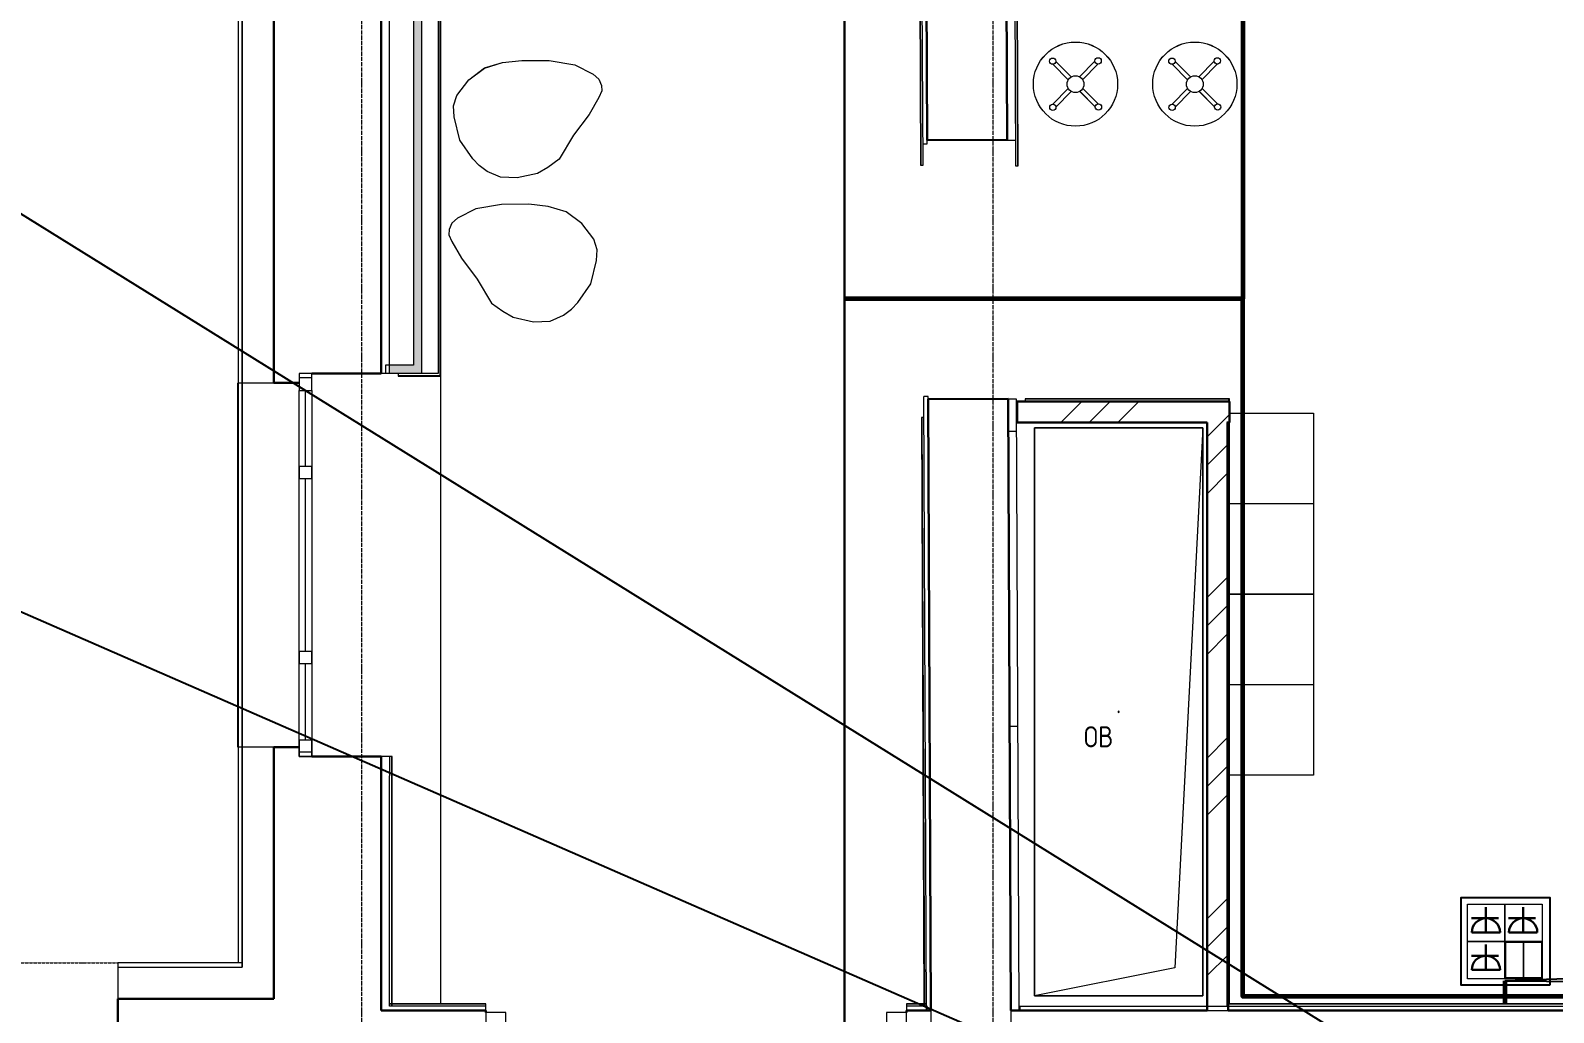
# Model space of a CAD drawing. Header units: millimetres. Extents: x -32 to 417638015, y -35 to 175284279.
# Drawn here: x 1081114 to 1088350, y 72354 to 77020 of the extents above; entities that cross this region are included whole.
import ezdxf
from ezdxf import colors
from ezdxf.entities.mleader import LeaderData, LeaderLine
from ezdxf.math import Vec2, Vec3

# ---------------------------------------------------------------- set-up
doc = ezdxf.new("R2010")
doc.units = ezdxf.units.MM
doc.linetypes.add('ADSK_Линия сетки', pattern=[25, 20, -2.5, 0, -2.5])
doc.linetypes.add('ADSK_Штрихпунктирная 2 точки_ш15 п1_5 п1_5 п1_5', pattern=[19.5, 15, -1.5, 0, -1.5, 0, -1.5])
for name, color, linetype, lineweight in [('_ Окна', 7, 'Continuous', 9), ('_ЭМ_В полу', 26, 'Кабель в трубе', 60), ('_ЭМ_гофра', 5, 'Continuous', 60), ('_ЭМ_ТХобщее_слой', 7, 'Continuous', 30), ('Аннотация', 7, 'Continuous', 18), ('Двери', 7, 'Continuous', 9), ('Обобщенные модели', 7, 'Continuous', 18), ('Окна', 7, 'Continuous', 9), ('Оси', 253, 'Continuous', 9), ('Перекрытие', 7, 'Continuous', 18), ('Стены внутренние', 7, 'Continuous', 18), ('Стены наружные', 7, 'Continuous', 18), ('Стены несущие', 7, 'Continuous', 30), ('Стены отделка', 7, 'Continuous', 30), ('Стены штриховка', 7, 'Continuous', 9), ('ТХ', 5, 'Continuous', 0), ('ШТРИХОВКА', 252, 'Continuous', 15), ('Электро', 250, 'Continuous', 25), ('ЭМ_Лоток 1_2', 162, 'Continuous', 30), ('ЭОМ_Кабель для СУП', 150, 'Continuous', 9)]:
    doc.layers.add(name, color=color, linetype=linetype, lineweight=lineweight)
for name, color, linetype in [('_ЭМ_Надписи', 7, 'Continuous'), ('ВНУТРЯНКА', 1, 'Continuous'), ('ЭОМ_Лотки рабочие', 5, 'Continuous')]:
    doc.layers.add(name, color=color, linetype=linetype)
doc.layers.add('PDF _ЭОМ _розетки', color=7, linetype='Continuous', true_color=0xeb0000)
doc.layers.add('Линии', color=7, linetype='Continuous', lineweight=9, true_color=0x00a600)
doc.styles.add('GOST Common_4', font='GOST_Common.ttf', dxfattribs={"width": 0.9, "height": 200})
doc.styles.add('ЭОМ', font='isocpeur.ttf', dxfattribs={"width": 0.85, "height": 250})
doc.linetypes.add('Cable in the tray', pattern='A,5,[130,ltypeshp.shx,S=1,R=0,X=0,Y=0],1.5,[130,ltypeshp.shx,S=1.5,R=90,X=0,Y=-1],1,[130,ltypeshp.shx,S=1,R=0,X=0.5,Y=0],5', length=12.5)
doc.linetypes.add('Кабель в трубе', pattern='A,8,[133,ltypeshp.shx,S=1,R=0,X=10,Y=1.3],-3,[130,ltypeshp.shx,S=1.5,R=-45,X=-1.5,Y=0],8', length=19)
pattern_1 = [(45, (507.34, 158.9), (-381.661, 381.661), []), (45, (642.3, 158.9), (0, 763.322), []), (45, (372.4, 158.9), (0, 763.322), [])]

# ---------------------------------------------------------------- blocks, each defined once
blk = doc.blocks.new('ТХ 3 этаж')
at = {"layer": 'ТХ', "color": 8}
for p, q in [((56724.7, 25058), (56651.1, 25131.7)), ((56665.2, 25145.8), (56738.9, 25072.2)), ((56851.6, 25147), (56778.7, 25072.4)), ((56793, 25058.4), (56865.8, 25133)), ((57291.6, 25058), (57217.9, 25131.7)), ((57232.1, 25145.8), (57305.7, 25072.2)), ((57418.4, 25147), (57345.6, 25072.4)), ((57359.8, 25058.4), (57432.7, 25133)), ((56652, 24942.6), (56724.7, 25017)), ((56739, 25003), (56666.2, 24928.6)), ((56779.4, 25003.3), (56853.1, 24929.7)), ((56867.3, 24943.8), (56793.6, 25017.5)), ((57218.8, 24942.6), (57291.6, 25017)), ((57305.9, 25003), (57233.1, 24928.6)), ((57346.3, 25003.3), (57419.9, 24929.7)), ((57434.1, 24943.8), (57360.4, 25017.5)), ((57490.1, 23044.6), (57890.1, 23044.6)), ((57490.1, 22184.6), (57890.1, 22184.6))]:
    blk.add_line(p, q, dxfattribs=at)
at = {"layer": 'ТХ', "color": 8, "lineweight": 0}
for points in [[(54127.9, 25150), (54258.7, 25149.8), (54380.5, 25128.5), (54467.7, 25084.8), (54494.7, 25060.7), (54506.7, 25030.6), (54508.1, 25005), (54494.5, 24973.4), (54447.8, 24893.8), (54373.9, 24794.7), (54306.1, 24680.5), (54251.9, 24641.5), (54202.2, 24613), (54105.9, 24592.1), (54026.2, 24595.3), (53963.1, 24622.4), (53925.6, 24651.1), (53895.6, 24682.7), (53834, 24771.5), (53807.2, 24882.9), (53804.2, 24934), (53819.4, 24983.6), (53876.6, 25058.7), (53950.4, 25114.2), (54036.2, 25139.6)], [(54162, 24466.5), (54031.2, 24466.3), (53909.4, 24445), (53822.3, 24401.3), (53795.3, 24377.2), (53783.3, 24347.1), (53781.8, 24321.5), (53795.4, 24290), (53842.2, 24210.3), (53916, 24111.2), (53983.9, 23997), (54038.1, 23958), (54087.7, 23929.5), (54184, 23908.6), (54263.7, 23911.8), (54326.8, 23939), (54364.4, 23967.6), (54394.4, 23999.2), (54455.9, 24088.1), (54482.8, 24199.4), (54485.7, 24250.5), (54470.6, 24300.1), (54413.3, 24375.2), (54339.5, 24430.7), (54253.8, 24456.1)]]:
    blk.add_lwpolyline(points, close=True, dxfattribs=at)
at = {"layer": 'ТХ', "color": 8}
for points in [[(57490.1, 22614.6), (57490.1, 23474.6), (57890.1, 23474.6), (57890.1, 22614.6)], [(57490.1, 21754.6), (57490.1, 22614.6), (57890.1, 22614.6), (57890.1, 21754.6)]]:
    blk.add_lwpolyline(points, close=True, dxfattribs=at)
for centre, radius in [((56759, 25037.6), 200), ((57325.9, 25037.6), 200), ((56650.3, 25146.7), 15), ((56866.5, 25148), 15), ((57217.1, 25146.7), 15), ((57433.3, 25148), 15), ((56759, 25037.6), 40), ((57325.9, 25037.6), 40), ((56651.3, 24927.6), 15), ((56868.1, 24928.8), 15), ((57218.1, 24927.6), 15), ((57434.9, 24928.8), 15)]:
    blk.add_circle(centre, radius, dxfattribs=at)
blk = doc.blocks.new('План 3 этажа')
at = {"layer": 'Стены внутренние'}
for points in [[(46602.845, 23821.051), (46642.845, 23821.051), (46641.974, 25862.851), (46602.845, 25862.851), (46602.845, 24090.242)], [(46602.845, 23781.051), (46642.845, 23781.051), (46642.845, 23821.051), (46489.197, 23821.051), (46489.197, 23781.051)]]:
    blk.add_hatch(color=8, dxfattribs=at).paths.add_polyline_path(points)
at = {"layer": 'Стены внутренние', "lineweight": 9}
h = blk.add_hatch(dxfattribs=at)
h.set_pattern_fill('FP_1', color=8, style=0, pattern_type=2)
h.set_pattern_definition(pattern_1)
h.paths.add_polyline_path([(49489.608, 23548.356), (50479.214, 23548.356), (50479.214, 23648.356), (49471.705, 23648.356), (49471.705, 23548.356), (49480.226, 23548.356)])
h = blk.add_hatch(dxfattribs=at)
h.set_pattern_fill('FP_1', color=8, style=0, pattern_type=2)
h.set_pattern_definition(pattern_1)
h.paths.add_polyline_path([(50373.214, 20754.474), (50473.214, 20754.474), (50470.446, 22274.474), (50473.214, 23548.356), (50373.214, 23548.356), (50373.214, 21881.002)])
at = {"layer": '_ Окна', "color": 8, "lineweight": 18}
for p, q in [((46119.197, 23781.051), (46059.197, 23781.051)), ((46059.197, 23781.051), (46059.197, 23701.051)), ((46119.197, 23701.051), (46119.197, 23781.051)), ((46059.197, 23701.051), (46119.197, 23701.051)), ((46059.197, 23341.051), (46119.197, 23341.051)), ((46059.197, 23281.051), (46059.197, 23341.051)), ((46119.197, 23341.051), (46119.197, 23281.051)), ((46119.197, 23281.051), (46059.197, 23281.051)), ((46059.197, 22461.051), (46119.197, 22461.051)), ((46059.197, 22401.051), (46059.197, 22461.051)), ((46119.197, 22461.051), (46119.197, 22401.051)), ((46119.197, 22401.051), (46059.197, 22401.051)), ((46059.197, 22041.051), (46119.197, 22041.051)), ((46059.197, 21961.051), (46059.197, 22041.051)), ((46119.197, 22041.051), (46119.197, 21961.051)), ((46119.197, 21961.051), (46059.197, 21961.051))]:
    blk.add_line(p, q, dxfattribs=at)
at = {"layer": '_ Окна', "color": 8}
for p, q in [((46119.197, 23761.051), (46059.197, 23761.051)), ((46089.197, 23341.051), (46089.197, 23701.051)), ((46089.197, 22461.051), (46089.197, 23281.051)), ((46089.197, 22041.051), (46089.197, 22401.051)), ((46119.197, 21981.051), (46059.197, 21981.051))]:
    blk.add_line(p, q, dxfattribs=at)
at = {"layer": 'Двери', "color": 8}
for p, q in [((47040.843, 20744.474), (46945.843, 20744.474)), ((46945.843, 20744.474), (46945.843, 20674.474)), ((47040.843, 20674.474), (47040.843, 20744.474)), ((48945.843, 20744.474), (48850.843, 20744.474)), ((48850.843, 20744.474), (48850.843, 20674.474)), ((48945.843, 20674.474), (48945.843, 20744.474))]:
    blk.add_line(p, q, dxfattribs=at)
at = {"layer": 'Линии', "color": 8, "linetype": 'ADSK_Штрихпунктирная 2 точки_ш15 п1_5 п1_5 п1_5'}
blk.add_line((43418.496, 20980.22), (45199.496, 20980.22), dxfattribs=at)
at = {"layer": 'Обобщенные модели', "color": 8}
for p, q in [((49553.214, 20823.326), (49553.214, 23523.326)), ((49553.214, 23523.326), (50353.214, 23523.326)), ((50353.214, 23523.326), (49553.214, 23523.326)), ((49553.214, 23523.326), (49553.214, 20823.326)), ((50353.214, 23523.326), (50219.88, 20956.66)), ((50353.214, 23523.326), (50353.214, 20823.326)), ((50353.214, 20823.326), (50353.214, 23523.326)), ((50219.88, 20956.66), (49553.214, 20823.326)), ((50353.214, 20823.326), (49553.214, 20823.326)), ((49553.214, 20823.326), (50353.214, 20823.326))]:
    blk.add_line(p, q, dxfattribs=at)
for start, end in [(0, 180), (120, 180), (180, 0), (240, 345), (15, 90)]:
    blk.add_arc((49953.214, 22173.326), 2.5, start, end, dxfattribs=at)
at = {"layer": 'Окна', "color": 8}
for p, q in [((46059.197, 23781.051), (46059.197, 23701.051)), ((46119.197, 23781.051), (46059.197, 23781.051)), ((46119.197, 23701.051), (46119.197, 23781.051)), ((46059.197, 23341.051), (46059.197, 23701.051)), ((46119.197, 23701.051), (46119.197, 23341.051)), ((46059.197, 23341.051), (46059.197, 23281.051)), ((46119.197, 23281.051), (46119.197, 23341.051)), ((46059.197, 22461.051), (46059.197, 23281.051)), ((46119.197, 23281.051), (46119.197, 22461.051)), ((46059.197, 22461.051), (46059.197, 22401.051)), ((46119.197, 22401.051), (46119.197, 22461.051)), ((46059.197, 22041.051), (46059.197, 22401.051)), ((46119.197, 22401.051), (46119.197, 22041.051)), ((46059.197, 22041.051), (46059.197, 21961.051)), ((46119.197, 21961.051), (46119.197, 22041.051)), ((46059.197, 21961.051), (46119.197, 21961.051))]:
    blk.add_line(p, q, dxfattribs=at)
at = {"layer": 'Оси', "color": 8, "linetype": 'ADSK_Линия сетки'}
for p, q in [((49356.908, -3523.688), (49356.908, 43515.246)), ((46356.908, -3523.688), (46356.908, 42848.902))]:
    blk.add_line(p, q, dxfattribs=at)
at = {"layer": 'Перекрытие', "color": 8}
blk.add_line((46732.119, 20786.474), (46732.119, 23771.051), dxfattribs=at)
at = {"layer": 'Стены наружные', "color": 8}
for p, q in [((45768.197, 22006.051), (45768.197, 23735.533)), ((45769.197, 23735.533), (45768.197, 23735.533)), ((45769.197, 22006.051), (45769.197, 23736.051)), ((45769.197, 23735.533), (45769.197, 22006.051)), ((45789.197, 23736.051), (45789.197, 22006.051)), ((45789.197, 22006.051), (45789.197, 23736.051)), ((45769.197, 22006.051), (45768.197, 22006.051))]:
    blk.add_line(p, q, dxfattribs=at)
at = {"layer": 'Стены несущие', "color": 8}
for p, q in [((49009.756, 32978.395), (49043.152, 24889.306)), ((49423.149, 24890.875), (49389.753, 32979.963)), ((45939.197, 23736.051), (45939.197, 25957.851)), ((46449.197, 25902.851), (46449.197, 23781.051)), ((49043.152, 24889.306), (49423.149, 24890.875)), ((46119.197, 23781.051), (46449.197, 23781.051)), ((45939.197, 23736.051), (46059.197, 23736.051)), ((49428.227, 23660.885), (49048.23, 23659.317)), ((49048.23, 23659.317), (49060.223, 20754.474)), ((49440.226, 20754.474), (49428.227, 23660.885)), ((49471.705, 23648.356), (49471.705, 23548.356)), ((49471.705, 23648.356), (50479.214, 23648.356)), ((50479.214, 23548.356), (50479.214, 23648.356)), ((49471.705, 23548.356), (50373.214, 23548.356)), ((50373.214, 23548.356), (50373.214, 20754.474)), ((50479.214, 23548.356), (50467.214, 23548.356)), ((50473.214, 20754.474), (50473.214, 23548.356)), ((45939.197, 22006.051), (45939.197, 20810.22)), ((46059.197, 22006.051), (45939.197, 22006.051)), ((46449.197, 21961.051), (46119.197, 21961.051)), ((46449.197, 21961.051), (46449.197, 20754.474)), ((45198.496, 20810.22), (45939.197, 20810.22)), ((45198.496, 20810.22), (45198.496, 20690.22)), ((46945.843, 20754.474), (46449.197, 20754.474)), ((46945.843, 20744.474), (46945.843, 20754.474)), ((48945.843, 20754.474), (48945.843, 20744.474)), ((49060.223, 20754.474), (48945.843, 20754.474)), ((50373.214, 20754.474), (49440.226, 20754.474)), ((55506.233, 20754.474), (50473.214, 20754.474))]:
    blk.add_line(p, q, dxfattribs=at)
at = {"layer": 'Стены отделка', "color": 8, "lineweight": 9}
for p, q in [((48977.756, 32978.263), (49011.637, 24771.724)), ((49023.637, 24771.774), (48989.756, 32978.312)), ((49429.753, 32980.129), (49463.66, 24767.199)), ((49475.66, 24767.248), (49441.753, 32980.178)), ((45769.197, 25957.851), (45769.197, 23736.051)), ((45789.197, 23736.051), (45789.197, 25957.851)), ((45789.197, 25957.851), (45789.197, 23736.051)), ((46732.119, 23771.051), (46732.119, 25912.851)), ((46489.197, 23781.051), (46489.197, 25902.851)), ((46602.845, 25862.851), (46602.845, 23821.051)), ((46642.845, 23781.051), (46642.845, 25902.851)), ((46720.119, 25902.851), (46720.119, 23781.051)), ((49023.224, 24871.773), (49043.224, 24871.856)), ((49043.224, 24871.856), (49043.152, 24889.306)), ((49423.149, 24890.875), (49423.155, 24889.425)), ((49423.155, 24889.425), (49463.154, 24889.59)), ((49011.637, 24771.724), (49023.637, 24771.774)), ((49463.66, 24767.199), (49475.66, 24767.248)), ((46602.845, 23821.051), (46469.197, 23821.051)), ((46469.197, 23821.051), (46469.197, 23781.051)), ((46720.119, 23781.051), (46449.197, 23781.051)), ((46529.197, 23781.051), (46529.197, 23769.051)), ((46529.197, 23769.051), (46730.119, 23769.051)), ((45769.197, 23736.051), (45789.197, 23736.051)), ((45789.197, 23736.051), (45939.197, 23736.051)), ((49048.178, 23671.866), (49028.178, 23671.784)), ((49040.223, 20754.377), (49028.178, 23671.784)), ((49048.23, 23659.317), (49048.178, 23671.866)), ((49468.233, 23659.6), (49428.233, 23659.435)), ((49480.226, 20754.625), (49468.233, 23659.6)), ((50477.214, 23660.356), (49508.23, 23660.356)), ((49508.23, 23660.356), (49508.279, 23648.356)), ((50479.214, 23648.356), (50479.214, 23658.356)), ((49028.591, 23571.784), (49016.591, 23571.734)), ((49016.591, 23571.734), (49028.14, 20774.474)), ((50467.214, 23548.356), (50467.214, 20774.474)), ((50479.214, 20786.474), (50479.214, 23548.356)), ((49468.87, 23505.209), (49428.87, 23505.044)), ((49434.65, 22105.056), (49474.65, 22105.221)), ((45769.197, 22006.051), (45769.197, 20980.22)), ((45789.197, 22006.051), (45769.197, 22006.051)), ((45789.197, 20980.22), (45789.197, 22006.051)), ((45789.197, 22006.051), (45789.197, 20960.22)), ((45939.197, 22006.051), (45789.197, 22006.051)), ((46449.197, 21961.051), (46449.197, 21961.051)), ((46501.197, 21961.051), (46449.197, 21961.051)), ((46489.197, 21961.051), (46489.197, 21868.85)), ((46501.197, 20774.474), (46501.197, 21961.051)), ((45789.197, 20980.22), (45198.496, 20980.22)), ((45198.496, 20980.22), (45198.496, 20810.22)), ((45198.496, 20960.22), (45199.496, 20960.22)), ((45789.197, 20960.22), (45789.197, 20980.22)), ((46945.843, 20786.474), (46489.197, 20786.474)), ((46945.843, 20754.474), (46945.843, 20786.474)), ((48945.843, 20786.474), (48945.843, 20754.474)), ((49040.091, 20786.474), (48945.843, 20786.474)), ((49043.735, 20774.474), (49040.14, 20774.474)), ((49043.735, 20754.474), (49043.735, 20774.474)), ((49483.739, 20774.474), (49483.739, 20754.474)), ((49483.739, 20774.474), (55486.071, 20774.474)), ((55473.974, 20786.474), (50479.214, 20786.474)), ((49040.223, 20754.377), (49060.223, 20754.46)), ((49440.226, 20754.459), (49480.226, 20754.625)), ((49440.226, 20754.474), (49440.226, 20754.459)), ((50373.214, 20754.474), (50473.214, 20754.474))]:
    blk.add_line(p, q, dxfattribs=at)
at = {"layer": 'Стены штриховка', "color": 8}
for p, q in [((48979.756, 32978.271), (49013.637, 24771.733)), ((49473.66, 24767.24), (49439.753, 32980.17)), ((46730.119, 23769.051), (46730.119, 25914.851)), ((46529.197, 23771.051), (46732.119, 23771.051)), ((46730.119, 23769.051), (46732.119, 23769.051)), ((50479.214, 23658.356), (49508.238, 23658.356)), ((50477.214, 23648.356), (50477.214, 23660.356)), ((50479.214, 23660.356), (50477.214, 23660.356)), ((50479.214, 23658.356), (50479.214, 23660.356)), ((49018.591, 23571.743), (49030.14, 20774.474)), ((50477.214, 20784.474), (50477.214, 23548.356)), ((46499.197, 20774.474), (46499.197, 21961.051)), ((46489.197, 20774.474), (46489.197, 21868.85)), ((45199.496, 20960.22), (45789.197, 20960.22)), ((46945.843, 20784.474), (46489.197, 20784.474)), ((46945.843, 20774.474), (46489.197, 20774.474)), ((49040.099, 20784.474), (48945.843, 20784.474)), ((49040.14, 20774.474), (48945.843, 20774.474)), ((55475.99, 20784.474), (50477.214, 20784.474)), ((49060.223, 20754.474), (49062.328, 20244.474)), ((49440.226, 20754.459), (49442.332, 20244.474))]:
    blk.add_line(p, q, dxfattribs=at)
at = {"layer": 'ЭОМ_Лотки рабочие'}
blk.add_blockref('ТХ 3 этаж', (-7010.895, 118.542), dxfattribs=at)
at = {"layer": 'Аннотация', "color": 8, "lineweight": 9, "insert": (49788.055, 22104.768), "char_height": 100, "width": 156.348, "attachment_point": 1, "line_spacing_factor": 1.022766, "style": 'GOST Common_4'}
blk.add_mtext('\\pxt3.6,7.2,10.8,14.4,18,21.6,25.2,28.8,32.4,36,39.6,43.2,46.8,50.4,54,57.6,61.2,64.8,68.4,72,75.6,79.2,82.8,86.4,90,93.6,97.2,100.8,104.4,108,111.6,115.2;{ОВ}', dxfattribs=at)
blk = doc.blocks.new('_ЭМ_ТХ2_3 этаж_нов')
at = {"layer": 'ТХ', "color": 8}
for p, q in [((55706.9, 25022.7), (55633.3, 25096.3)), ((55647.4, 25110.5), (55721.1, 25036.8)), ((55833.7, 25111.6), (55760.9, 25037.1)), ((55775.2, 25023.1), (55848, 25097.6)), ((56273.8, 25022.7), (56200.1, 25096.3)), ((56214.3, 25110.5), (56287.9, 25036.8)), ((56400.6, 25111.6), (56327.8, 25037.1)), ((56342, 25023.1), (56414.9, 25097.6)), ((55634.1, 24907.2), (55706.9, 24981.7)), ((55721.2, 24967.7), (55648.4, 24893.2)), ((55761.6, 24968), (55835.3, 24894.3)), ((55849.4, 24908.5), (55775.8, 24982.1)), ((56201, 24907.2), (56273.8, 24981.7)), ((56288, 24967.7), (56215.3, 24893.2)), ((56328.5, 24968), (56402.1, 24894.3)), ((56416.3, 24908.5), (56342.6, 24982.1)), ((56472.3, 23009.3), (56872.3, 23009.3)), ((56472.3, 22149.3), (56872.3, 22149.3))]:
    blk.add_line(p, q, dxfattribs=at)
at = {"layer": 'ТХ', "color": 8, "lineweight": 0}
for points in [[(53110.1, 25114.6), (53240.9, 25114.4), (53362.7, 25093.2), (53449.9, 25049.4), (53476.9, 25025.3), (53488.9, 24995.2), (53490.3, 24969.6), (53476.7, 24938.1), (53430, 24858.5), (53356.1, 24759.3), (53288.3, 24645.2), (53234.1, 24606.2), (53184.4, 24577.7), (53088.1, 24556.8), (53008.4, 24559.9), (52945.3, 24587.1), (52907.8, 24615.7), (52877.7, 24647.4), (52816.2, 24736.2), (52789.4, 24847.5), (52786.4, 24898.6), (52801.6, 24948.2), (52858.8, 25023.3), (52932.6, 25078.8), (53018.4, 25104.3)], [(53144.2, 24431.2), (53013.4, 24430.9), (52891.6, 24409.7), (52804.5, 24365.9), (52777.5, 24341.8), (52765.5, 24311.7), (52764, 24286.2), (52777.6, 24254.6), (52824.4, 24175), (52898.2, 24075.9), (52966.1, 23961.7), (53020.3, 23922.7), (53069.9, 23894.2), (53166.2, 23873.3), (53245.9, 23876.4), (53309, 23903.6), (53346.6, 23932.2), (53376.6, 23963.9), (53438.1, 24052.7), (53465, 24164), (53467.9, 24215.2), (53452.8, 24264.8), (53395.5, 24339.8), (53321.7, 24395.4), (53236, 24420.8)]]:
    blk.add_lwpolyline(points, close=True, dxfattribs=at)
at = {"layer": 'ТХ', "color": 8}
for points in [[(56472.3, 22579.3), (56472.3, 23439.3), (56872.3, 23439.3), (56872.3, 22579.3)], [(56472.3, 21719.3), (56472.3, 22579.3), (56872.3, 22579.3), (56872.3, 21719.3)]]:
    blk.add_lwpolyline(points, close=True, dxfattribs=at)
for centre, radius in [((55741.2, 25002.3), 200), ((56308.1, 25002.3), 200), ((55632.5, 25111.3), 15), ((55848.7, 25112.6), 15), ((56199.3, 25111.3), 15), ((56415.5, 25112.6), 15), ((55741.2, 25002.3), 40), ((56308.1, 25002.3), 40), ((55633.5, 24892.2), 15), ((55850.3, 24893.5), 15), ((56200.3, 24892.2), 15), ((56417.1, 24893.5), 15)]:
    blk.add_circle(centre, radius, dxfattribs=at)
blk = doc.blocks.new('Блок из 4 розеток')
for points in [[(-209, 203.1), (-124.1, 203.1), (-124.1, 33.5), (-209, 33.5)], [(-124.1, 203.1), (-39.1, 203.1), (-39.1, 33.5), (-124.1, 33.5)]]:
    blk.add_lwpolyline(points, close=True)
at = {"layer": 'PDF _ЭОМ _розетки', "color": 3, "linetype": 'Continuous', "lineweight": 25, "transparency": 33554687}
blk.add_lwpolyline([(0, 0), (-421.6, 0), (-421.6, 415.2), (0, 415.2)], close=True, dxfattribs=at)
at = {"layer": 'PDF _ЭОМ _розетки', "color": 7, "linetype": 'Continuous', "lineweight": 20, "transparency": 33554687}
for points in [[(-213.4, 384.9), (-213.4, 207), (-391.2, 207), (-391.2, 384.9)], [(-35.6, 384.9), (-35.6, 207), (-213.4, 207), (-213.4, 384.9)], [(-213.4, 207), (-213.4, 29.2), (-391.2, 29.2), (-391.2, 207)], [(-35.6, 207), (-35.6, 29.2), (-213.4, 29.2), (-213.4, 207)]]:
    blk.add_lwpolyline(points, close=True, dxfattribs=at)
at = {"layer": 'ВНУТРЯНКА', "color": 5, "lineweight": 30, "ltscale": 100, "transparency": 33554687}
for p, q in [((-244.3, 317), (-372.2, 317)), ((-67.6, 317), (-195.5, 317)), ((-244.3, 139.2), (-372.2, 139.2))]:
    blk.add_line(p, q, dxfattribs=at)
at = {"layer": 'Электро', "color": 5, "lineweight": 30, "transparency": 33554687}
for p, q in [((-303.2, 249.8), (-303.2, 369.9)), ((-126.5, 249.8), (-126.5, 369.9)), ((-370.4, 249.8), (-235.9, 249.8)), ((-193.7, 249.8), (-59.2, 249.8)), ((-303.2, 72), (-303.2, 192.1)), ((-370.4, 72), (-235.9, 72))]:
    blk.add_line(p, q, dxfattribs=at)
at = {"layer": 'Электро', "color": 5, "lineweight": 30, "transparency": 33554687, "extrusion": (0, 0, -1)}
for centre in [(-303.2, 249.7), (-126.5, 249.7), (-303.2, 71.9)]:
    blk.add_ellipse(centre, major_axis=(-47.6, -47.6), ratio=1, start_param=0.787621, end_param=3.924768, dxfattribs=at)

msp = doc.modelspace()

# ---------------------------------------------------------------- linework, layer by layer
at = {"layer": '_ЭМ_В полу', "linetype": 'ByBlock'}
msp.add_lwpolyline([(1088119.1, 72504.2), (1088119.1, 72395.8)], dxfattribs=at)
at = {"layer": '_ЭМ_гофра', "linetype": 'ByBlock'}
for points in [[(1091736.7, 80828.2), (1086874.3, 80828.2), (1086874.3, 75745.2)], [(1091119.1, 72429.7), (1086874.3, 72429.7), (1086874.3, 75745.2), (1084982.2, 75745.2)]]:
    msp.add_lwpolyline(points, dxfattribs=at)
at = {"layer": 'ЭМ_Лоток 1_2', "linetype": 'Cable in the tray', "ltscale": 50}
msp.add_lwpolyline([(1084982.2, 61974.4), (1084982.2, 85153.7)], dxfattribs=at)

# ---------------------------------------------------------------- block references
at = {"layer": '_ЭМ_ТХобщее_слой', "lineweight": 50}
msp.add_blockref('_ЭМ_ТХ2_3 этаж_нов', (1030337.8, 51763.2), dxfattribs=at)
at = {"layer": 'ШТРИХОВКА'}
msp.add_blockref('План 3 этажа', (1036330.9, 51609.3), dxfattribs=at)
at = {"layer": 'ЭОМ_Кабель для СУП', "color": 217, "linetype": 'ByBlock', "lineweight": 40, "true_color": 0x93278f, "transparency": 33554687}
msp.add_blockref('Блок из 4 розеток', (1088332.4, 72484.6), dxfattribs=at)

# ---------------------------------------------------------------- leaders
at = {"layer": '_ЭМ_Надписи', "color": 7, "ltscale": 5}
ml = msp.add_multileader_mtext('Standard', dxfattribs=at)
ml.set_content('{\\fGOST Common|b0|i0|c204|p34;\\W0.9;\\C256;3ЩРС-2\\fISOCPEUR|b0|i0|c204|p34;\\W0.85; Гр.4 Телевизор\\P\\fGOST Common|b0|i0|c0|p34;\\W0.9;h=\\fGOST Common|b0|i0|c204|p34;1\\fGOST Common|b0|i0|c0|p34;.\\fGOST Common|b0|i0|c204|p34;8м}', color=1, style='ЭОМ')
ml.set_leader_properties()
ml.build(insert=Vec2(0, 0))
ml.multileader.update_dxf_attribs({"text_left_attachment_type": 6, "text_right_attachment_type": 6, "dogleg_length": 0, "arrow_head_size": 200})
ctx = ml.context
ctx.base_point, ctx.char_height, ctx.arrow_head_size, ctx.landing_gap_size, ctx.plane_origin = Vec3(1079274.6, 76223.2), 250, 200, 0, Vec3(1061514.9, 87729.4)
ctx.left_attachment, ctx.right_attachment = 6, 6
notes = []
notes.append((ctx, [(1, (1, 1, 0), (1080947.1, 76223.2), (-1, 0), 0, [(0, [(1088067.5, 71802.6)], 0, [])])]))
ctx.mtext.insert, ctx.mtext.width, ctx.mtext.defined_height, ctx.mtext.flow_direction = Vec3(1079274.6, 76523.2), 2323.801, 887.5, 5
ml = msp.add_multileader_mtext('Standard', dxfattribs=at)
ml.set_content('{\\fGOST Common|b0|i0|c204|p34;\\W0.9;\\C256;3ЩРС-2\\fISOCPEUR|b0|i0|c204|p34;\\W0.85; Гр.4 Резерв\\P\\fGOST Common|b0|i0|c0|p34;\\W0.9;h=\\fGOST Common|b0|i0|c204|p34;1\\fGOST Common|b0|i0|c0|p34;.\\fGOST Common|b0|i0|c204|p34;8м}', color=1, style='ЭОМ')
ml.set_leader_properties()
ml.build(insert=Vec2(0, 0))
ml.multileader.update_dxf_attribs({"text_left_attachment_type": 6, "text_right_attachment_type": 6, "dogleg_length": 0, "arrow_head_size": 200})
ctx = ml.context
ctx.base_point, ctx.char_height, ctx.arrow_head_size, ctx.landing_gap_size, ctx.plane_origin = Vec3(1079270, 74312), 250, 200, 0, Vec3(1060139.7, 87728.6)
ctx.left_attachment, ctx.right_attachment = 6, 6
notes.append((ctx, [(1, (1, 1, 0), (1080942.5, 74312), (-1, 0), 0, [(0, [(1086692.4, 71801.8)], 0, [])])]))
ctx.mtext.insert, ctx.mtext.width, ctx.mtext.defined_height, ctx.mtext.flow_direction = Vec3(1079270, 74612), 2273.288, 545.6, 5
ml = msp.add_multileader_mtext('Standard', dxfattribs=at)
ml.set_content('{\\fGOST Common|b0|i0|c204|p34;\\W0.9;\\C256;3ЩРС-2\\fISOCPEUR|b0|i0|c204|p34;\\W0.85; Гр.3\\PМоноблок}', color=1, style='ЭОМ')
ml.set_leader_properties()
ml.build(insert=Vec2(0, 0))
ml.multileader.update_dxf_attribs({"text_left_attachment_type": 6, "text_right_attachment_type": 6, "dogleg_length": 0, "arrow_head_size": 200})
ctx = ml.context
ctx.base_point, ctx.char_height, ctx.arrow_head_size, ctx.landing_gap_size, ctx.plane_origin = Vec3(1094340.2, 74237.1), 250, 200, 0, Vec3(1064541.9, 88529.1)
ctx.left_attachment, ctx.right_attachment = 6, 6
notes.append((ctx, [(0, (1, 1, 0), (1094340.2, 74237.1), (1, 0), 0, [(2, [(1091094.5, 72602.3), (1088119.1, 72504.2), (1089577.8, 72495.8)], 0, [])])]))
ctx.mtext.insert, ctx.mtext.width, ctx.mtext.defined_height, ctx.mtext.flow_direction = Vec3(1094340.2, 74537.1), 2777.388, 545.6, 5
for ctx, leaders in notes:
    for number, flags, end, landing, length, lines in leaders:
        leader = LeaderData()
        leader.index, (leader.has_last_leader_line, leader.has_dogleg_vector, leader.attachment_direction) = number, flags
        leader.last_leader_point, leader.dogleg_vector, leader.dogleg_length = Vec3(end), Vec3(landing), length
        for number, points, colour, breaks in lines:
            line = LeaderLine()
            line.index, line.vertices, line.color, line.breaks = number, Vec3.list(points), colors.encode_raw_color(colour), breaks
            leader.lines.append(line)
        ctx.leaders.append(leader)

doc.saveas('drawing.dxf')
